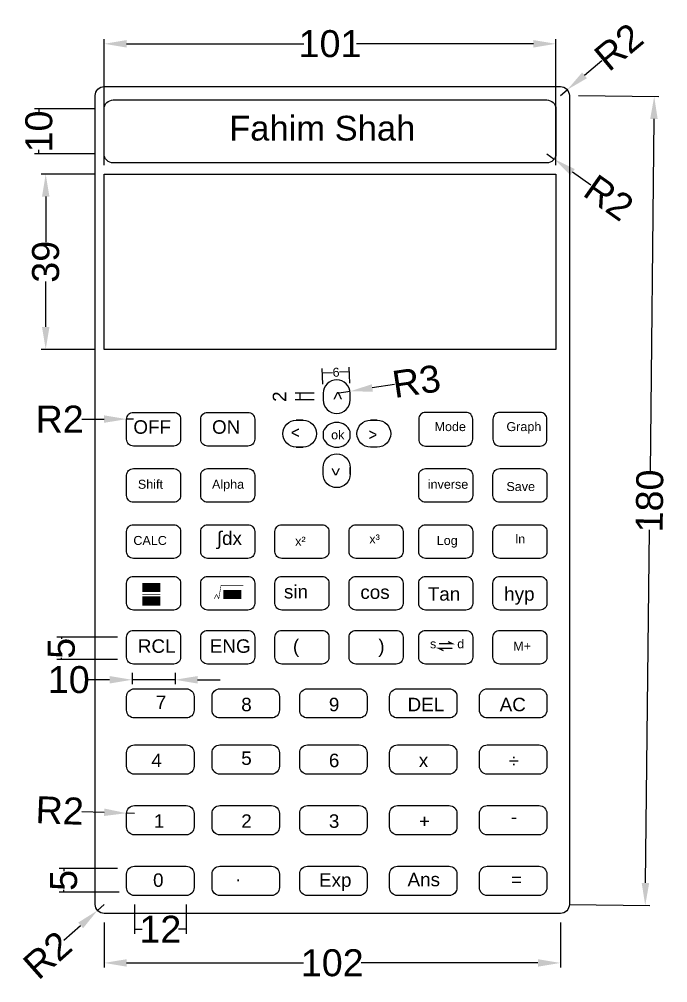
# Model space of a CAD drawing. Header units: inches. Extents: x 191 to 2358, y 110 to 486.
# Drawn here: x 1148.6 to 1292.9, y 110.6 to 325 of the extents above; entities that cross this region are included whole.
import ezdxf

# ---------------------------------------------------------------- set-up
doc = ezdxf.new("R2010")
doc.units = ezdxf.units.IN
doc.header["$MEASUREMENT"] = 0
doc.styles.get("Standard").update_dxf_attribs({"font": 'arial.ttf'})
doc.dimstyles.new('Apna Style', dxfattribs={"dimtxt": 6, "dimasz": 5, "dimexe": 1, "dimexo": 2, "dimgap": 0.09, "dimtad": 0, "dimdec": 0, "dimzin": 0, "dimdsep": 46, "dimtxsty": 'Standard', "dimcen": 0.09, "dimclrd": 256, "dimclre": 256, "dimclrt": 256, "dimadec": 0, "dimazin": 0, "dimtfac": 1, "dimtdec": 0, "dimtix": 1, "dimtmove": 0, "dimatfit": 3, "dimfxl": 1, "dimtolj": 1, "dimtzin": 0, "dimlwd": -1, "dimlwe": -1, "dimarcsym": 0})

# ---------------------------------------------------------------- blocks, each defined once
blk = doc.blocks.new('*D74')
at = {"transparency": 16777216}
for p, q in [((1273, 307.98), (1290.88, 307.78)), ((1289.82, 302.79), (1288.95, 224.22)), ((1287.93, 132.79), (1288.8, 211.37)), ((1271, 127.98), (1288.88, 127.78))]:
    blk.add_line(p, q, dxfattribs=at)
for points in [[(1288.99, 302.8), (1290.65, 302.78), (1289.88, 307.79)], [(1287.1, 132.8), (1288.76, 132.78), (1287.88, 127.79)]]:
    blk.add_solid(points, dxfattribs=at)
at = {"layer": 'Defpoints', "color": 0, "transparency": 16777216}
for p in [(1271, 308), (1269, 128), (1287.88, 127.79)]:
    blk.add_point(p, dxfattribs=at)
at = {"transparency": 16777216, "insert": (1288.88, 217.79), "char_height": 6, "attachment_point": 5, "rotation": 89.3634}
blk.add_mtext('\\A1;180', dxfattribs=at)
blk = doc.blocks.new('*D75')
at = {"transparency": 16777216}
for p, q in [((1167.5, 124), (1167.5, 114)), ((1269, 124), (1269, 114)), ((1172.5, 115), (1211.84, 115)), ((1264, 115), (1224.66, 115))]:
    blk.add_line(p, q, dxfattribs=at)
for points in [[(1172.5, 115.83), (1172.5, 114.17), (1167.5, 115)], [(1264, 115.83), (1264, 114.17), (1269, 115)]]:
    blk.add_solid(points, dxfattribs=at)
at = {"layer": 'Defpoints', "color": 0, "transparency": 16777216}
for p in [(1167.5, 126), (1269, 126), (1269, 115)]:
    blk.add_point(p, dxfattribs=at)
at = {"transparency": 16777216, "insert": (1218.25, 115), "char_height": 6, "attachment_point": 5}
blk.add_mtext('\\A1;102', dxfattribs=at)
blk = doc.blocks.new('*D76')
at = {"transparency": 16777216}
for p, q in [((1167.5, 128), (1166.01, 126.67)), ((1158.53, 120.03), (1162.27, 123.35))]:
    blk.add_line(p, q, dxfattribs=at)
blk.add_solid([(1161.71, 123.97), (1162.82, 122.73), (1166.01, 126.67)], dxfattribs=at)
at = {"layer": 'Defpoints', "color": 0, "transparency": 16777216}
for p in [(1166.01, 126.67), (1167.5, 128)]:
    blk.add_point(p, dxfattribs=at)
at = {"transparency": 16777216, "insert": (1154.87, 116.77), "char_height": 6, "attachment_point": 5, "rotation": 41.6335}
blk.add_mtext('\\A1;R2', dxfattribs=at)
blk = doc.blocks.new('*D77')
at = {"transparency": 16777216}
for p, q in [((1170.5, 135.99), (1157.5, 135.99)), ((1158.5, 135.99), (1158.5, 135.45)), ((1158.5, 130.76), (1158.5, 131.29)), ((1170.81, 130.76), (1157.5, 130.76))]:
    blk.add_line(p, q, dxfattribs=at)
at = {"layer": 'Defpoints', "color": 0, "transparency": 16777216}
for p in [(1158.5, 135.99), (1172.5, 135.99), (1172.81, 130.76)]:
    blk.add_point(p, dxfattribs=at)
at = {"transparency": 16777216, "insert": (1158.5, 133.37), "char_height": 6, "attachment_point": 5, "rotation": 90}
blk.add_mtext('\\A1;5', dxfattribs=at)
blk = doc.blocks.new('*D78')
at = {"transparency": 16777216}
for p, q in [((1174.25, 128), (1174.25, 121.5)), ((1185.75, 128), (1185.75, 121.5)), ((1174.25, 122.5), (1175.93, 122.5)), ((1185.75, 122.5), (1184.07, 122.5))]:
    blk.add_line(p, q, dxfattribs=at)
at = {"layer": 'Defpoints', "color": 0, "transparency": 16777216}
for p in [(1174.25, 130), (1185.75, 130), (1185.75, 122.5)]:
    blk.add_point(p, dxfattribs=at)
at = {"transparency": 16777216, "insert": (1180, 122.5), "char_height": 6, "attachment_point": 5}
blk.add_mtext('\\A1;12', dxfattribs=at)
blk = doc.blocks.new('*D79')
at = {"transparency": 16777216}
for p, q in [((1170.5, 187.5), (1157, 187.5)), ((1158, 187.5), (1158, 187.08)), ((1170.5, 182.5), (1157, 182.5)), ((1158, 182.5), (1158, 182.92))]:
    blk.add_line(p, q, dxfattribs=at)
at = {"layer": 'Defpoints', "color": 0, "transparency": 16777216}
for p in [(1172.5, 187.5), (1158, 182.5), (1172.5, 182.5)]:
    blk.add_point(p, dxfattribs=at)
at = {"transparency": 16777216, "insert": (1158, 185), "char_height": 6, "attachment_point": 5, "rotation": 90}
blk.add_mtext('\\A1;5', dxfattribs=at)
blk = doc.blocks.new('*D80')
at = {"transparency": 16777216}
for p, q in [((1168.72, 178), (1163.72, 178)), ((1173.72, 179.53), (1173.72, 177)), ((1183.28, 178), (1173.72, 178)), ((1183.28, 179.53), (1183.28, 177)), ((1188.28, 178), (1193.28, 178))]:
    blk.add_line(p, q, dxfattribs=at)
for points in [[(1168.72, 178.83), (1168.72, 177.17), (1173.72, 178)], [(1188.28, 178.83), (1188.28, 177.17), (1183.28, 178)]]:
    blk.add_solid(points, dxfattribs=at)
at = {"layer": 'Defpoints', "color": 0, "transparency": 16777216}
for p in [(1173.72, 181.53), (1183.28, 181.53), (1183.28, 178)]:
    blk.add_point(p, dxfattribs=at)
at = {"transparency": 16777216, "insert": (1159.63, 178), "char_height": 6, "attachment_point": 5}
blk.add_mtext('\\A1;10', dxfattribs=at)
blk = doc.blocks.new('*D81')
at = {"transparency": 16777216}
for p, q in [((1165.5, 290.5), (1153.5, 290.5)), ((1154.5, 285.5), (1154.5, 275.39)), ((1154.5, 256.5), (1154.5, 266.61)), ((1165.5, 251.5), (1153.5, 251.5))]:
    blk.add_line(p, q, dxfattribs=at)
for points in [[(1153.67, 285.5), (1155.33, 285.5), (1154.5, 290.5)], [(1153.67, 256.5), (1155.33, 256.5), (1154.5, 251.5)]]:
    blk.add_solid(points, dxfattribs=at)
at = {"layer": 'Defpoints', "color": 0, "transparency": 16777216}
for p in [(1167.5, 290.5), (1154.5, 251.5), (1167.5, 251.5)]:
    blk.add_point(p, dxfattribs=at)
at = {"transparency": 16777216, "insert": (1154.5, 271), "char_height": 6, "attachment_point": 5, "rotation": 90}
blk.add_mtext('\\A1;39', dxfattribs=at)
blk = doc.blocks.new('*D82')
at = {"transparency": 16777216}
for p, q in [((1167.5, 292.5), (1167.5, 320.5)), ((1172.5, 319.5), (1211.89, 319.5)), ((1263, 319.5), (1223.61, 319.5)), ((1268, 292.5), (1268, 320.5))]:
    blk.add_line(p, q, dxfattribs=at)
for points in [[(1172.5, 320.33), (1172.5, 318.67), (1167.5, 319.5)], [(1263, 320.33), (1263, 318.67), (1268, 319.5)]]:
    blk.add_solid(points, dxfattribs=at)
at = {"layer": 'Defpoints', "color": 0, "transparency": 16777216}
for p in [(1268, 319.5), (1167.5, 290.5), (1268, 290.5)]:
    blk.add_point(p, dxfattribs=at)
at = {"transparency": 16777216, "insert": (1217.75, 319.5), "char_height": 6, "attachment_point": 5}
blk.add_mtext('\\A1;101', dxfattribs=at)
blk = doc.blocks.new('*D83')
at = {"transparency": 16777216}
for p, q in [((1165.5, 305), (1152, 305)), ((1153, 305), (1153, 304.09)), ((1153, 295), (1153, 295.91)), ((1165.5, 295), (1152, 295))]:
    blk.add_line(p, q, dxfattribs=at)
at = {"layer": 'Defpoints', "color": 0, "transparency": 16777216}
for p in [(1167.5, 305), (1153, 295), (1167.5, 295)]:
    blk.add_point(p, dxfattribs=at)
at = {"transparency": 16777216, "insert": (1153, 300), "char_height": 6, "attachment_point": 5, "rotation": 90}
blk.add_mtext('\\A1;10', dxfattribs=at)
blk = doc.blocks.new('*D84')
at = {"transparency": 16777216}
for p, q in [((1278.22, 315.68), (1274.38, 312.48)), ((1269, 308), (1270.54, 309.28))]:
    blk.add_line(p, q, dxfattribs=at)
blk.add_solid([(1273.84, 313.12), (1274.91, 311.84), (1270.54, 309.28)], dxfattribs=at)
at = {"layer": 'Defpoints', "color": 0, "transparency": 16777216}
for p in [(1270.54, 309.28), (1269, 308)]:
    blk.add_point(p, dxfattribs=at)
at = {"transparency": 16777216, "insert": (1281.98, 318.82), "char_height": 6, "attachment_point": 5, "rotation": 39.8056}
blk.add_mtext('\\A1;R2', dxfattribs=at)
blk = doc.blocks.new('*D85')
at = {"transparency": 16777216}
for p, q in [((1266, 295), (1267.63, 293.85)), ((1275.8, 288.08), (1271.72, 290.96))]:
    blk.add_line(p, q, dxfattribs=at)
blk.add_solid([(1272.2, 291.64), (1271.24, 290.28), (1267.63, 293.85)], dxfattribs=at)
at = {"layer": 'Defpoints', "color": 0, "transparency": 16777216}
for p in [(1266, 295), (1267.63, 293.85)]:
    blk.add_point(p, dxfattribs=at)
at = {"transparency": 16777216, "insert": (1279.8, 285.26), "char_height": 6, "attachment_point": 5, "rotation": 324.7824}
blk.add_mtext('\\A1;R2', dxfattribs=at)
blk = doc.blocks.new('*D86')
at = {"transparency": 16777216}
for p, q in [((1232.11, 243.67), (1227.16, 242.93)), ((1219.25, 241.75), (1222.22, 242.19))]:
    blk.add_line(p, q, dxfattribs=at)
blk.add_solid([(1227.04, 243.75), (1227.29, 242.1), (1222.22, 242.19)], dxfattribs=at)
at = {"layer": 'Defpoints', "color": 0, "transparency": 16777216}
for p in [(1219.25, 241.75), (1222.22, 242.19)]:
    blk.add_point(p, dxfattribs=at)
at = {"transparency": 16777216, "insert": (1236.98, 244.39), "char_height": 6, "attachment_point": 5, "rotation": 8.4711}
blk.add_mtext('\\A1;R3', dxfattribs=at)
blk = doc.blocks.new('*D87')
at = {"transparency": 16777216}
for p, q in [((1162.5, 236), (1167.5, 236)), ((1174, 236), (1172.5, 236))]:
    blk.add_line(p, q, dxfattribs=at)
blk.add_solid([(1167.5, 236.83), (1167.5, 235.17), (1172.5, 236)], dxfattribs=at)
at = {"layer": 'Defpoints', "color": 0, "transparency": 16777216}
for p in [(1172.5, 236), (1174, 236)]:
    blk.add_point(p, dxfattribs=at)
at = {"transparency": 16777216, "insert": (1157.6, 236), "char_height": 6, "attachment_point": 5}
blk.add_mtext('\\A1;R2', dxfattribs=at)
blk = doc.blocks.new('*D88')
at = {"transparency": 16777216}
for p, q in [((1214.25, 241.75), (1210, 241.75)), ((1214.25, 240.25), (1210, 240.25)), ((1211, 241.75), (1211, 240.25))]:
    blk.add_line(p, q, dxfattribs=at)
at = {"layer": 'Defpoints', "color": 0, "transparency": 16777216}
for p in [(1211, 240.25), (1216.25, 241.75), (1216.25, 240.25)]:
    blk.add_point(p, dxfattribs=at)
at = {"transparency": 16777216, "insert": (1206.5, 241), "char_height": 6, "attachment_point": 5, "rotation": 90}
blk.add_mtext('\\A1;{\\H0.5x;2}', dxfattribs=at)
blk = doc.blocks.new('*D89')
at = {"transparency": 16777216}
for p, q in [((1216.16, 243.75), (1216, 247.27)), ((1222.03, 246.54), (1219.83, 246.44)), ((1222.15, 244.02), (1221.99, 247.54)), ((1216.04, 246.27), (1218.34, 246.37))]:
    blk.add_line(p, q, dxfattribs=at)
at = {"layer": 'Defpoints', "color": 0, "transparency": 16777216}
for p in [(1222.03, 246.54), (1216.25, 241.75), (1222.24, 242.02)]:
    blk.add_point(p, dxfattribs=at)
at = {"transparency": 16777216, "insert": (1219.09, 246.41), "char_height": 6, "attachment_point": 5, "rotation": 2.5972}
blk.add_mtext('\\A1;{\\H0.33333x;6}', dxfattribs=at)
blk = doc.blocks.new('*D90')
at = {"transparency": 16777216}
for p, q in [((1162.51, 148.72), (1167.51, 148.52)), ((1174.25, 148.25), (1172.5, 148.32))]:
    blk.add_line(p, q, dxfattribs=at)
blk.add_solid([(1167.54, 149.35), (1167.47, 147.69), (1172.5, 148.32)], dxfattribs=at)
at = {"layer": 'Defpoints', "color": 0, "transparency": 16777216}
for p in [(1172.5, 148.32), (1174.25, 148.25)]:
    blk.add_point(p, dxfattribs=at)
at = {"transparency": 16777216, "insert": (1157.62, 148.92), "char_height": 6, "attachment_point": 5, "rotation": 357.7094}
blk.add_mtext('\\A1;R2', dxfattribs=at)

msp = doc.modelspace()

# ---------------------------------------------------------------- linework, layer by layer
for p, q in [((1211.75, 235.75), (1210.25, 235.75)), ((1210.25, 235.75), (1211.75, 235.75)), ((1228.25, 235.75), (1226.75, 235.75)), ((1211.75, 229.75), (1210.25, 229.75)), ((1210.25, 229.75), (1211.75, 229.75)), ((1228.25, 229.75), (1226.75, 229.75)), ((1216.25, 223.75), (1216.25, 225.25)), ((1222.25, 223.75), (1222.25, 225.25))]:
    msp.add_line(p, q)
for points in [[(1167.5, 310), (1269, 310, -0.414214), (1271, 308), (1271, 128, -0.414214), (1269, 126), (1167.5, 126, -0.414214), (1165.5, 128), (1165.5, 308, -0.414214)], [(1169.5, 307), (1266, 307, -0.414214), (1268, 305), (1268, 295, -0.414214), (1266, 293), (1169.5, 293, -0.414214), (1167.5, 295), (1167.5, 305, -0.414214)], [(1222.25, 241.75, 1), (1216.25, 241.75), (1216.25, 240.25, 1), (1222.25, 240.25)], [(1174, 237.5), (1183, 237.5, -0.414214), (1184.5, 236), (1184.5, 231.5, -0.414214), (1183, 230), (1174, 230, -0.414214), (1172.5, 231.5), (1172.5, 236, -0.414214)], [(1190.5, 237.5), (1199.5, 237.5, -0.414214), (1201, 236), (1201, 231.5, -0.414214), (1199.5, 230), (1190.5, 230, -0.414214), (1189, 231.5), (1189, 236, -0.414214)], [(1248, 237.5), (1239, 237.5, 0.414214), (1237.5, 236), (1237.5, 231.5, 0.414214), (1239, 230), (1248, 230, 0.414214), (1249.5, 231.5), (1249.5, 236, 0.414214)], [(1264.5, 237.5), (1255.5, 237.5, 0.414214), (1254, 236), (1254, 231.5, 0.414214), (1255.5, 230), (1264.5, 230, 0.414214), (1266, 231.5), (1266, 236, 0.414214)], [(1210.25, 229.75, -1), (1210.25, 235.75), (1211.75, 235.75, -1), (1211.75, 229.75)], [(1222.25, 233.25, 0.666667), (1216.25, 233.25), (1216.25, 231.75, 0.666667), (1222.25, 231.75)], [(1228.25, 235.75, -1), (1228.25, 229.75), (1226.75, 229.75, -1), (1226.75, 235.75)], [(1222.25, 223.75, -1), (1216.25, 223.75), (1216.25, 225.25, -1), (1222.25, 225.25)], [(1174, 225), (1183, 225, -0.414214), (1184.5, 223.5), (1184.5, 219, -0.414214), (1183, 217.5), (1174, 217.5, -0.414214), (1172.5, 219), (1172.5, 223.5, -0.414214)], [(1190.5, 225), (1199.5, 225, -0.414214), (1201, 223.5), (1201, 219, -0.414214), (1199.5, 217.5), (1190.5, 217.5, -0.414214), (1189, 219), (1189, 223.5, -0.414214)], [(1239, 225), (1248, 225, -0.414214), (1249.5, 223.5), (1249.5, 219, -0.414214), (1248, 217.5), (1239, 217.5, -0.414214), (1237.5, 219), (1237.5, 223.5, -0.414214)], [(1255.5, 225), (1264.5, 225, -0.414214), (1266, 223.5), (1266, 219, -0.414214), (1264.5, 217.5), (1255.5, 217.5, -0.414214), (1254, 219), (1254, 223.5, -0.414214)], [(1174, 212.5), (1183, 212.5, -0.414214), (1184.5, 211), (1184.5, 206.5, -0.414214), (1183, 205), (1174, 205, -0.414214), (1172.5, 206.5), (1172.5, 211, -0.414214)], [(1190.5, 212.5), (1199.5, 212.5, -0.414214), (1201, 211), (1201, 206.5, -0.414214), (1199.5, 205), (1190.5, 205, -0.414214), (1189, 206.5), (1189, 211, -0.414214)], [(1207, 212.5), (1216, 212.5, -0.414214), (1217.5, 211), (1217.5, 206.5, -0.414214), (1216, 205), (1207, 205, -0.414214), (1205.5, 206.5), (1205.5, 211, -0.414214)], [(1223.5, 212.5), (1232.5, 212.5, -0.414214), (1234, 211), (1234, 206.5, -0.414214), (1232.5, 205), (1223.5, 205, -0.414214), (1222, 206.5), (1222, 211, -0.414214)], [(1239, 212.5), (1248, 212.5, -0.414214), (1249.5, 211), (1249.5, 206.5, -0.414214), (1248, 205), (1239, 205, -0.414214), (1237.5, 206.5), (1237.5, 211, -0.414214)], [(1255.5, 212.5), (1264.5, 212.5, -0.414214), (1266, 211), (1266, 206.5, -0.414214), (1264.5, 205), (1255.5, 205, -0.414214), (1254, 206.5), (1254, 211, -0.414214)], [(1174, 201), (1183, 201, -0.414214), (1184.5, 199.5), (1184.5, 195, -0.414214), (1183, 193.5), (1174, 193.5, -0.414214), (1172.5, 195), (1172.5, 199.5, -0.414214)], [(1190.5, 201), (1199.5, 201, -0.414214), (1201, 199.5), (1201, 195, -0.414214), (1199.5, 193.5), (1190.5, 193.5, -0.414214), (1189, 195), (1189, 199.5, -0.414214)], [(1207, 201), (1216, 201, -0.414214), (1217.5, 199.5), (1217.5, 195, -0.414214), (1216, 193.5), (1207, 193.5, -0.414214), (1205.5, 195), (1205.5, 199.5, -0.414214)], [(1223.5, 201), (1232.5, 201, -0.414214), (1234, 199.5), (1234, 195, -0.414214), (1232.5, 193.5), (1223.5, 193.5, -0.414214), (1222, 195), (1222, 199.5, -0.414214)], [(1239, 201), (1248, 201, -0.414214), (1249.5, 199.5), (1249.5, 195, -0.414214), (1248, 193.5), (1239, 193.5, -0.414214), (1237.5, 195), (1237.5, 199.5, -0.414214)], [(1255.5, 201), (1264.5, 201, -0.414214), (1266, 199.5), (1266, 195, -0.414214), (1264.5, 193.5), (1255.5, 193.5, -0.414214), (1254, 195), (1254, 199.5, -0.414214)], [(1174, 189), (1183, 189, -0.414214), (1184.5, 187.5), (1184.5, 183, -0.414214), (1183, 181.5), (1174, 181.5, -0.414214), (1172.5, 183), (1172.5, 187.5, -0.414214)], [(1190.5, 189), (1199.5, 189, -0.414214), (1201, 187.5), (1201, 183, -0.414214), (1199.5, 181.5), (1190.5, 181.5, -0.414214), (1189, 183), (1189, 187.5, -0.414214)], [(1207, 189), (1216, 189, -0.414214), (1217.5, 187.5), (1217.5, 183, -0.414214), (1216, 181.5), (1207, 181.5, -0.414214), (1205.5, 183), (1205.5, 187.5, -0.414214)], [(1223.5, 189), (1232.5, 189, -0.414214), (1234, 187.5), (1234, 183, -0.414214), (1232.5, 181.5), (1223.5, 181.5, -0.414214), (1222, 183), (1222, 187.5, -0.414214)], [(1239, 189), (1248, 189, -0.414214), (1249.5, 187.5), (1249.5, 183, -0.414214), (1248, 181.5), (1239, 181.5, -0.414214), (1237.5, 183), (1237.5, 187.5, -0.414214)], [(1255.5, 189), (1264.5, 189, -0.414214), (1266, 187.5), (1266, 183, -0.414214), (1264.5, 181.5), (1255.5, 181.5, -0.414214), (1254, 183), (1254, 187.5, -0.414214)], [(1174.25, 176), (1185.75, 176, -0.414214), (1187.5, 174.25), (1187.5, 171.25, -0.414214), (1185.75, 169.5), (1174.25, 169.5, -0.414214), (1172.5, 171.25), (1172.5, 174.25, -0.414214)], [(1193.25, 176), (1204.75, 176, -0.414214), (1206.5, 174.25), (1206.5, 171.25, -0.414214), (1204.75, 169.5), (1193.25, 169.5, -0.414214), (1191.5, 171.25), (1191.5, 174.25, -0.414214)], [(1212.75, 176), (1224.25, 176, -0.414214), (1226, 174.25), (1226, 171.25, -0.414214), (1224.25, 169.5), (1212.75, 169.5, -0.414214), (1211, 171.25), (1211, 174.25, -0.414214)], [(1232.75, 176), (1244.25, 176, -0.414214), (1246, 174.25), (1246, 171.25, -0.414214), (1244.25, 169.5), (1232.75, 169.5, -0.414214), (1231, 171.25), (1231, 174.25, -0.414214)], [(1252.75, 176), (1264.25, 176, -0.414214), (1266, 174.25), (1266, 171.25, -0.414214), (1264.25, 169.5), (1252.75, 169.5, -0.414214), (1251, 171.25), (1251, 174.25, -0.414214)], [(1174.25, 163.5), (1185.75, 163.5, -0.414214), (1187.5, 161.75), (1187.5, 158.75, -0.414214), (1185.75, 157), (1174.25, 157, -0.414214), (1172.5, 158.75), (1172.5, 161.75, -0.414214)], [(1193.25, 163.5), (1204.75, 163.5, -0.414214), (1206.5, 161.75), (1206.5, 158.75, -0.414214), (1204.75, 157), (1193.25, 157, -0.414214), (1191.5, 158.75), (1191.5, 161.75, -0.414214)], [(1212.75, 163.5), (1224.25, 163.5, -0.414214), (1226, 161.75), (1226, 158.75, -0.414214), (1224.25, 157), (1212.75, 157, -0.414214), (1211, 158.75), (1211, 161.75, -0.414214)], [(1232.75, 163.5), (1244.25, 163.5, -0.414214), (1246, 161.75), (1246, 158.75, -0.414214), (1244.25, 157), (1232.75, 157, -0.414214), (1231, 158.75), (1231, 161.75, -0.414214)], [(1252.75, 163.5), (1264.25, 163.5, -0.414214), (1266, 161.75), (1266, 158.75, -0.414214), (1264.25, 157), (1252.75, 157, -0.414214), (1251, 158.75), (1251, 161.75, -0.414214)], [(1174.25, 150), (1185.75, 150, -0.414214), (1187.5, 148.25), (1187.5, 145.25, -0.414214), (1185.75, 143.5), (1174.25, 143.5, -0.414214), (1172.5, 145.25), (1172.5, 148.25, -0.414214)], [(1193.25, 150), (1204.75, 150, -0.414214), (1206.5, 148.25), (1206.5, 145.25, -0.414214), (1204.75, 143.5), (1193.25, 143.5, -0.414214), (1191.5, 145.25), (1191.5, 148.25, -0.414214)], [(1212.75, 150), (1224.25, 150, -0.414214), (1226, 148.25), (1226, 145.25, -0.414214), (1224.25, 143.5), (1212.75, 143.5, -0.414214), (1211, 145.25), (1211, 148.25, -0.414214)], [(1232.75, 150), (1244.25, 150, -0.414214), (1246, 148.25), (1246, 145.25, -0.414214), (1244.25, 143.5), (1232.75, 143.5, -0.414214), (1231, 145.25), (1231, 148.25, -0.414214)], [(1252.75, 150), (1264.25, 150, -0.414214), (1266, 148.25), (1266, 145.25, -0.414214), (1264.25, 143.5), (1252.75, 143.5, -0.414214), (1251, 145.25), (1251, 148.25, -0.414214)], [(1174.25, 136.5), (1185.75, 136.5, -0.414214), (1187.5, 134.75), (1187.5, 131.75, -0.414214), (1185.75, 130), (1174.25, 130, -0.414214), (1172.5, 131.75), (1172.5, 134.75, -0.414214)], [(1193.25, 136.5), (1204.75, 136.5, -0.414214), (1206.5, 134.75), (1206.5, 131.75, -0.414214), (1204.75, 130), (1193.25, 130, -0.414214), (1191.5, 131.75), (1191.5, 134.75, -0.414214)], [(1212.75, 136.5), (1224.25, 136.5, -0.414214), (1226, 134.75), (1226, 131.75, -0.414214), (1224.25, 130), (1212.75, 130, -0.414214), (1211, 131.75), (1211, 134.75, -0.414214)], [(1232.75, 136.5), (1244.25, 136.5, -0.414214), (1246, 134.75), (1246, 131.75, -0.414214), (1244.25, 130), (1232.75, 130, -0.414214), (1231, 131.75), (1231, 134.75, -0.414214)], [(1252.75, 136.5), (1264.25, 136.5, -0.414214), (1266, 134.75), (1266, 131.75, -0.414214), (1264.25, 130), (1252.75, 130, -0.414214), (1251, 131.75), (1251, 134.75, -0.414214)]]:
    msp.add_lwpolyline(points, format="xyb", close=True)
msp.add_lwpolyline([(1167.5, 290.5), (1268, 290.5), (1268, 251.5), (1167.5, 251.5)], close=True)
for points, const_width in [([(1176, 198.5), (1180, 198.5)], 2), ([(1193.5, 199), (1193, 196)], 0.12), ([(1194, 197), (1198, 197)], 2), ([(1193.5, 199), (1198.5, 199)], 0.12), ([(1176, 195.5), (1180, 195.5)], 2), ([(1176, 197), (1180, 197)], 0.12), ([(1176, 196.5), (1180, 196.5)], 0.12), ([(1192.5, 197), (1192, 196)], 0.12), ([(1193, 196), (1192.5, 197)], 0.12), ([(1242, 186), (1245, 186), (1244, 186.5)], 0.3), ([(1242, 186), (1245, 186), (1244, 186.5)], 0.3), ([(1245, 185.03), (1242, 184.97), (1243.01, 184.49)], 0.3)]:
    msp.add_lwpolyline(points, dxfattribs=dict(const_width=const_width))

# ---------------------------------------------------------------- texts
msp.add_text('Fahim Shah ', height=5.5).set_placement((1195.31, 297.98))
at = {"attachment_point": 1}
for s, insert, char_height, width in [('^ ', (1218.5, 242), 3, 2.0799), ('OFF', (1174, 235.74), 3, 5.8208), ('ON', (1191.5, 235.74), 3, 5.8208), ('Mode', (1241, 235.33), 2, 3.8806), ('Graph', (1257, 235.33), 2, 3.8806), ('ok', (1218, 233.5), 2, 2.0799), ('Shift', (1175, 222.5), 2, 5.8208), ('Alpha', (1191.5, 222.5), 2, 5.8208), ('inverse', (1239.5, 222.5), 2, 3.8806), ('Save', (1257, 222), 2, 3.8806), ('∫dx', (1192.58, 211), 3, 2.0799), ('x³', (1226.5, 210.33), 2, 3.8806), ('ln', (1259, 210.33), 2, 3.8806), ('CALC', (1174, 210), 2, 2.0799), ('x²', (1210, 209.83), 2, 3.8806), ('Log', (1241.5, 210), 2, 3.8806), ('sin', (1207.5, 199.1), 3, 2.0799), ('cos', (1224.5, 199), 3, 2.0799), ('Tan', (1239.5, 198.6), 3, 2.0799), ('hyp', (1256.5, 198.6), 3, 2.0799), ('RCL', (1175, 187), 3, 2.0799), ('ENG', (1191, 187), 3, 2.0799), ('(', (1209.5, 187), 3, 2.0799), (')', (1228.5, 187), 3, 2.0799), ('s      d', (1240, 187), 2, 8.0688), ('M+', (1258.5, 186.5), 2, 1.3866), ('7', (1179, 174.5), 3, 2.0799), ('8', (1198, 174), 3, 2.0799), ('9', (1217.5, 174), 3, 2.0799), ('DEL', (1235, 174), 3, 2.0799), ('AC', (1255.5, 174), 3, 2.0799), ('4', (1178, 161.56), 3, 2.0542), ('5', (1198, 162.06), 3, 2.0542), ('6', (1217.5, 161.56), 3, 2.0542), ('x', (1237.5, 161.56), 3, 2.0542), ('÷', (1257.5, 161.5), 3, 2.0542), ('1', (1178.55, 148.06), 3, 2.0542), ('2', (1198, 148.06), 3, 2.0542), ('3', (1217.5, 148.06), 3, 2.0542), ('+', (1237.55, 148.06), 3, 2.0542), ('-', (1258, 149), 3, 2.0542), ('Ans', (1235, 135.06), 3, 2.0542), ('0', (1178.38, 134.93), 3, 2.0542), (' . ', (1196.74, 136.14), 3, 2.0542), ('Exp', (1215.3, 134.94), 3, 2.0542), ('=', (1258, 135.06), 3, 2.0542)]:
    msp.add_mtext(s, dxfattribs=dict(at, insert=insert, char_height=char_height, width=width))
at = {"char_height": 3, "width": 2.0799, "attachment_point": 1}
for insert, rotation in [((1209.25, 232), 90), ((1228.08, 233.5), 270), ((1220, 223.5), 180)]:
    msp.add_mtext('^ ', dxfattribs=dict(at, insert=insert, rotation=rotation))

# ---------------------------------------------------------------- dimensions: what is measured, and where the dimension line sits
for center, mpoint, picture, middle in [((1269, 308), (1270.54, 309.28), '*D84', (1281.98, 318.82)), ((1266, 295), (1267.63, 293.85), '*D85', (1279.8, 285.26)), ((1219.25, 241.75), (1222.22, 242.19), '*D86', (1236.98, 244.39)), ((1174, 236), (1172.5, 236), '*D87', (1157.60304229, 236)), ((1174.25, 148.25), (1172.5, 148.32), '*D90', (1157.62, 148.92)), ((1167.5, 128), (1166.01, 126.67), '*D76', (1154.87, 116.77))]:
    dim = msp.add_radius_dim(center=center, mpoint=mpoint, dimstyle='Apna Style')
    dim.commit()
    dim.dimension.update_dxf_attribs({"geometry": picture, "text_midpoint": middle})
for base, p1, p2, picture, middle in [((1268, 319.5), (1167.5, 290.5), (1268, 290.5), '*D82', (1217.75, 319.5)), ((1185.75, 122.5), (1174.25, 130), (1185.75, 130), '*D78', (1180, 122.5)), ((1269, 115), (1167.5, 126), (1269, 126), '*D75', (1218.25, 115))]:
    dim = msp.add_linear_dim(base=base, p1=p1, p2=p2, dimstyle='Apna Style')
    dim.commit()
    dim.dimension.update_dxf_attribs({"geometry": picture, "text_midpoint": middle})
dim = msp.add_aligned_dim(p1=(1271, 308), p2=(1269, 128), distance=18.88, dimstyle='Apna Style')
dim.commit()
dim.dimension.update_dxf_attribs({"geometry": '*D74', "text_midpoint": (1288.88, 217.79)})
for base, p1, p2, picture, middle in [((1153, 295), (1167.5, 305), (1167.5, 295), '*D83', (1153, 300)), ((1154.5, 251.5), (1167.5, 290.5), (1167.5, 251.5), '*D81', (1154.5, 271)), ((1158, 182.5), (1172.5, 187.5), (1172.5, 182.5), '*D79', (1158, 185)), ((1158.5, 135.99), (1172.81, 130.76), (1172.5, 135.99), '*D77', (1158.5, 133.37))]:
    dim = msp.add_linear_dim(base=base, p1=p1, p2=p2, angle=90, dimstyle='Apna Style')
    dim.commit()
    dim.dimension.update_dxf_attribs({"geometry": picture, "text_midpoint": middle})
dim = msp.add_linear_dim(base=(1222.03, 246.54), p1=(1216.25, 241.75), p2=(1222.24, 242.02), angle=2.5972, text='{\\H0.33333x;<>}', dimstyle='Apna Style')
dim.commit()
dim.dimension.update_dxf_attribs({"geometry": '*D89', "text_midpoint": (1219.09, 246.41), "dimtype": 161})
dim = msp.add_linear_dim(base=(1211, 240.25), p1=(1216.25, 241.75), p2=(1216.25, 240.25), angle=90, text='{\\H0.5x;<>}', dimstyle='Apna Style', override={"dimtmove": 2})
dim.commit()
dim.dimension.update_dxf_attribs({"geometry": '*D88', "text_midpoint": (1206.5, 241), "dimtype": 160})
dim = msp.add_linear_dim(base=(1183.28, 178), p1=(1173.72, 181.53), p2=(1183.28, 181.53), dimstyle='Apna Style')
dim.commit()
dim.dimension.update_dxf_attribs({"geometry": '*D80', "text_midpoint": (1159.63, 178), "dimtype": 160})

doc.saveas('drawing.dxf')
